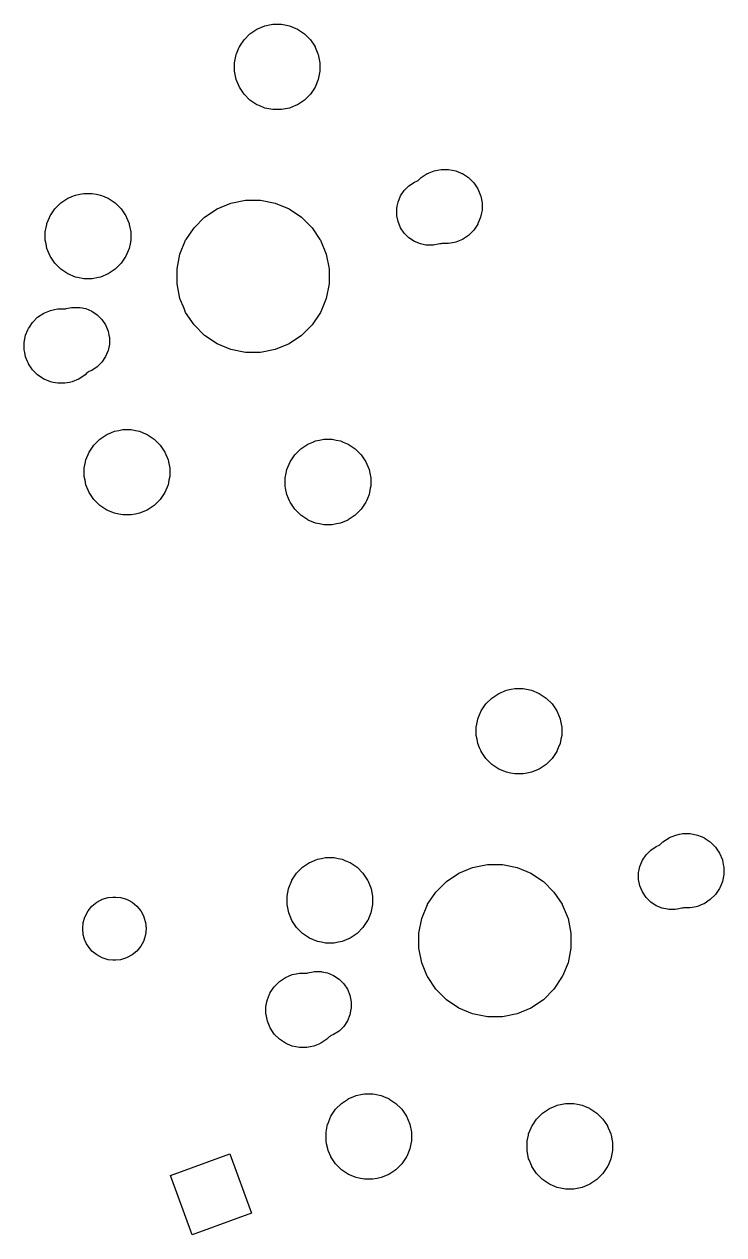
# Model space of a CAD drawing. Extents: x 74 to 361, y -185 to -87.
# Drawn here: x 341.84 to 360.69, y -159.6 to -126.98 of the extents above; entities that cross this region are included whole.
import ezdxf

# ---------------------------------------------------------------- set-up
doc = ezdxf.new("R2010")
doc.units = 0
doc.header["$MEASUREMENT"] = 0
doc.layers.add('BLACK', color=7, linetype='CONTINUOUS')

msp = doc.modelspace()

# ---------------------------------------------------------------- linework, layer by layer
at = {"layer": 'BLACK', "linetype": 'CONTINUOUS'}
for p, q in [((347.921, -127.238), (348.11, -127.112)), ((348.11, -127.112), (348.319, -127.025)), ((348.319, -127.025), (348.448, -126.999)), ((348.448, -126.999), (348.542, -126.981)), ((348.542, -126.981), (348.769, -126.981)), ((348.769, -126.981), (348.862, -126.999)), ((348.862, -126.999), (348.991, -127.025)), ((348.991, -127.025), (349.2, -127.112)), ((349.2, -127.112), (349.389, -127.238)), ((347.635, -127.587), (347.663, -127.546)), ((347.663, -127.546), (347.761, -127.398)), ((347.761, -127.398), (347.921, -127.238)), ((349.389, -127.238), (349.549, -127.398)), ((349.549, -127.398), (349.648, -127.546)), ((349.648, -127.546), (349.675, -127.587)), ((347.512, -127.981), (347.548, -127.796)), ((347.548, -127.796), (347.556, -127.778)), ((347.556, -127.778), (347.631, -127.596)), ((347.631, -127.596), (347.635, -127.587)), ((349.675, -127.587), (349.679, -127.596)), ((349.679, -127.596), (349.754, -127.778)), ((349.754, -127.778), (349.762, -127.796)), ((349.762, -127.796), (349.799, -127.981)), ((347.504, -128.018), (347.512, -127.981)), ((347.504, -128.245), (347.504, -128.018)), ((349.799, -127.981), (349.806, -128.018)), ((349.806, -128.018), (349.806, -128.245)), ((347.548, -128.468), (347.504, -128.245)), ((347.635, -128.677), (347.548, -128.468)), ((349.762, -128.468), (349.675, -128.677)), ((349.806, -128.245), (349.762, -128.468)), ((347.761, -128.866), (347.635, -128.677)), ((349.675, -128.677), (349.549, -128.866)), ((347.921, -129.026), (347.761, -128.866)), ((348.11, -129.152), (347.921, -129.026)), ((348.166, -129.175), (348.11, -129.152)), ((348.11, -129.152), (348.11, -129.152)), ((348.11, -129.152), (348.11, -129.152)), ((348.319, -129.239), (348.166, -129.175)), ((349.145, -129.175), (348.991, -129.239)), ((349.2, -129.152), (349.145, -129.175)), ((349.389, -129.026), (349.2, -129.152)), ((349.2, -129.152), (349.2, -129.152)), ((349.2, -129.152), (349.2, -129.152)), ((349.549, -128.866), (349.389, -129.026)), ((348.431, -129.261), (348.319, -129.239)), ((348.542, -129.283), (348.431, -129.261)), ((348.769, -129.283), (348.542, -129.283)), ((348.88, -129.261), (348.769, -129.283)), ((348.991, -129.239), (348.88, -129.261)), ((352.474, -131.178), (352.536, -131.116)), ((352.536, -131.116), (352.7, -131.006)), ((352.7, -131.006), (352.714, -131)), ((352.714, -131), (352.753, -130.984)), ((352.753, -130.984), (352.882, -130.931)), ((352.882, -130.931), (352.979, -130.911)), ((352.979, -130.911), (353.076, -130.892)), ((353.076, -130.892), (353.273, -130.892)), ((353.273, -130.892), (353.369, -130.911)), ((353.369, -130.911), (353.466, -130.931)), ((353.466, -130.931), (353.595, -130.984)), ((353.595, -130.984), (353.634, -131)), ((353.634, -131), (353.648, -131.006)), ((353.648, -131.006), (353.812, -131.116)), ((353.812, -131.116), (353.952, -131.255)), ((351.981, -131.61), (352.08, -131.462)), ((352.08, -131.462), (352.205, -131.337)), ((352.205, -131.337), (352.353, -131.238)), ((352.353, -131.238), (352.433, -131.205)), ((352.433, -131.205), (352.455, -131.193)), ((352.455, -131.193), (352.474, -131.178)), ((353.952, -131.255), (354.061, -131.419)), ((354.061, -131.419), (354.137, -131.601)), ((342.663, -131.957), (342.823, -131.796)), ((342.823, -131.796), (343.012, -131.671)), ((343.012, -131.671), (343.02, -131.667)), ((343.02, -131.667), (343.119, -131.626)), ((343.119, -131.626), (343.221, -131.584)), ((343.221, -131.584), (343.332, -131.562)), ((343.332, -131.562), (343.444, -131.54)), ((343.444, -131.54), (343.67, -131.54)), ((343.67, -131.54), (343.781, -131.562)), ((343.781, -131.562), (343.893, -131.584)), ((343.893, -131.584), (343.995, -131.626)), ((343.995, -131.626), (344.094, -131.667)), ((344.094, -131.667), (344.102, -131.671)), ((344.102, -131.671), (344.291, -131.796)), ((344.291, -131.796), (344.451, -131.957)), ((347.408, -131.802), (347.804, -131.723)), ((347.804, -131.723), (348.208, -131.723)), ((348.208, -131.723), (348.604, -131.802)), ((351.892, -131.881), (351.913, -131.774)), ((351.913, -131.774), (351.981, -131.61)), ((354.137, -131.601), (354.139, -131.614)), ((354.139, -131.614), (354.175, -131.795)), ((354.175, -131.795), (354.175, -131.992)), ((342.537, -132.145), (342.663, -131.957)), ((344.451, -131.957), (344.577, -132.145)), ((346.698, -132.181), (347.034, -131.957)), ((347.034, -131.957), (347.408, -131.802)), ((347.034, -131.957), (347.034, -131.957)), ((348.604, -131.802), (348.977, -131.957)), ((348.977, -131.957), (348.977, -131.957)), ((348.977, -131.957), (349.313, -132.181)), ((351.878, -131.948), (351.892, -131.881)), ((351.878, -132.126), (351.878, -131.948)), ((354.16, -132.068), (354.137, -132.185)), ((354.175, -131.992), (354.16, -132.068)), ((342.406, -132.577), (342.446, -132.377)), ((342.446, -132.377), (342.45, -132.355)), ((342.45, -132.355), (342.518, -132.19)), ((342.518, -132.19), (342.537, -132.145)), ((342.537, -132.145), (342.537, -132.145)), ((344.577, -132.145), (344.577, -132.145)), ((344.577, -132.145), (344.596, -132.19)), ((344.596, -132.19), (344.664, -132.355)), ((344.664, -132.355), (344.668, -132.377)), ((344.668, -132.377), (344.708, -132.577)), ((346.413, -132.467), (346.698, -132.181)), ((349.313, -132.181), (349.599, -132.467)), ((351.882, -132.141), (351.878, -132.126)), ((351.913, -132.3), (351.882, -132.141)), ((351.981, -132.464), (351.913, -132.3)), ((354.061, -132.367), (353.952, -132.531)), ((354.066, -132.355), (354.061, -132.367)), ((354.1, -132.273), (354.066, -132.355)), ((354.137, -132.185), (354.1, -132.273)), ((342.406, -132.804), (342.406, -132.577)), ((344.708, -132.577), (344.708, -132.804)), ((346.203, -132.78), (346.413, -132.467)), ((349.599, -132.467), (349.808, -132.78)), ((352.08, -132.611), (351.981, -132.464)), ((352.205, -132.737), (352.08, -132.611)), ((352.353, -132.835), (352.205, -132.737)), ((353.812, -132.671), (353.648, -132.78)), ((353.952, -132.531), (353.812, -132.671)), ((342.425, -132.898), (342.406, -132.804)), ((342.45, -133.026), (342.425, -132.898)), ((342.537, -133.236), (342.45, -133.026)), ((344.664, -133.026), (344.577, -133.236)), ((344.689, -132.898), (344.664, -133.026)), ((344.708, -132.804), (344.689, -132.898)), ((346.034, -133.176), (346.188, -132.803)), ((346.188, -132.803), (346.203, -132.78)), ((349.808, -132.78), (349.823, -132.803)), ((349.823, -132.803), (349.978, -133.176)), ((352.517, -132.903), (352.353, -132.835)), ((352.661, -132.932), (352.517, -132.903)), ((352.691, -132.938), (352.661, -132.932)), ((352.868, -132.938), (352.691, -132.938)), ((352.906, -132.93), (352.868, -132.938)), ((353.042, -132.903), (352.906, -132.93)), ((353.044, -132.903), (353.042, -132.903)), ((353.042, -132.903), (353.042, -132.903)), ((353.065, -132.897), (353.044, -132.903)), ((353.089, -132.894), (353.065, -132.897)), ((353.273, -132.894), (353.089, -132.894)), ((353.433, -132.862), (353.273, -132.894)), ((353.466, -132.856), (353.433, -132.862)), ((353.648, -132.78), (353.466, -132.856)), ((342.663, -133.424), (342.537, -133.236)), ((342.823, -133.585), (342.663, -133.424)), ((344.451, -133.424), (344.291, -133.585)), ((344.577, -133.236), (344.451, -133.424)), ((345.955, -133.572), (346.034, -133.176)), ((349.978, -133.176), (350.057, -133.572)), ((343.012, -133.711), (342.823, -133.585)), ((343.221, -133.797), (343.012, -133.711)), ((344.102, -133.711), (343.893, -133.797)), ((344.291, -133.585), (344.102, -133.711)), ((345.955, -133.976), (345.955, -133.572)), ((350.057, -133.572), (350.057, -133.976)), ((343.274, -133.808), (343.221, -133.797)), ((343.444, -133.842), (343.274, -133.808)), ((343.67, -133.842), (343.444, -133.842)), ((343.84, -133.808), (343.67, -133.842)), ((343.893, -133.797), (343.84, -133.808)), ((346.034, -134.372), (345.955, -133.976)), ((350.057, -133.976), (349.978, -134.372)), ((346.147, -134.645), (346.034, -134.372)), ((349.978, -134.372), (349.865, -134.645)), ((342.364, -134.768), (342.453, -134.731)), ((342.453, -134.731), (342.546, -134.693)), ((342.546, -134.693), (342.652, -134.672)), ((342.652, -134.672), (342.739, -134.654)), ((342.739, -134.654), (342.923, -134.654)), ((342.923, -134.654), (342.947, -134.652)), ((342.947, -134.652), (342.968, -134.646)), ((342.968, -134.646), (342.969, -134.645)), ((342.969, -134.645), (343.108, -134.618)), ((342.969, -134.645), (342.969, -134.645)), ((343.108, -134.618), (343.143, -134.611)), ((343.143, -134.611), (343.321, -134.611)), ((343.321, -134.611), (343.346, -134.616)), ((343.346, -134.616), (343.495, -134.645)), ((343.495, -134.645), (343.659, -134.713)), ((343.659, -134.713), (343.807, -134.812)), ((346.188, -134.746), (346.147, -134.645)), ((349.865, -134.645), (349.823, -134.746)), ((341.977, -135.142), (342.06, -135.017)), ((342.06, -135.017), (342.199, -134.878)), ((342.199, -134.878), (342.363, -134.768)), ((342.363, -134.768), (342.364, -134.768)), ((343.807, -134.812), (343.932, -134.937)), ((343.932, -134.937), (344.031, -135.085)), ((346.413, -135.082), (346.188, -134.746)), ((349.823, -134.746), (349.599, -135.082)), ((341.837, -135.557), (341.875, -135.363)), ((341.875, -135.363), (341.876, -135.361)), ((341.876, -135.361), (341.937, -135.214)), ((341.937, -135.214), (341.95, -135.181)), ((341.95, -135.181), (341.977, -135.142)), ((344.031, -135.085), (344.099, -135.249)), ((344.099, -135.249), (344.121, -135.363)), ((344.121, -135.363), (344.133, -135.423)), ((346.698, -135.367), (346.413, -135.082)), ((347.034, -135.592), (346.698, -135.367)), ((349.313, -135.367), (348.977, -135.592)), ((349.599, -135.082), (349.313, -135.367)), ((341.837, -135.754), (341.837, -135.557)), ((344.132, -135.606), (344.099, -135.775)), ((344.133, -135.6), (344.132, -135.606)), ((344.133, -135.423), (344.133, -135.6)), ((347.408, -135.746), (347.034, -135.592)), ((347.034, -135.592), (347.034, -135.592)), ((347.034, -135.592), (347.034, -135.592)), ((348.977, -135.592), (348.604, -135.746)), ((348.977, -135.592), (348.977, -135.592)), ((348.977, -135.592), (348.977, -135.592)), ((341.852, -135.83), (341.837, -135.754)), ((341.875, -135.947), (341.852, -135.83)), ((341.926, -136.07), (341.875, -135.947)), ((344.031, -135.938), (343.932, -136.086)), ((344.099, -135.775), (344.031, -135.938)), ((347.804, -135.825), (347.408, -135.746)), ((348.208, -135.825), (347.804, -135.825)), ((348.604, -135.746), (348.208, -135.825)), ((341.949, -136.126), (341.926, -136.07)), ((341.95, -136.129), (341.949, -136.126)), ((342.06, -136.293), (341.95, -136.129)), ((342.199, -136.433), (342.06, -136.293)), ((343.557, -136.355), (343.538, -136.371)), ((343.578, -136.344), (343.557, -136.355)), ((343.659, -136.31), (343.578, -136.344)), ((343.807, -136.212), (343.659, -136.31)), ((343.932, -136.086), (343.807, -136.212)), ((342.363, -136.542), (342.199, -136.433)), ((342.379, -136.549), (342.363, -136.542)), ((342.363, -136.542), (342.363, -136.542)), ((342.363, -136.542), (342.363, -136.542)), ((342.546, -136.618), (342.379, -136.549)), ((342.615, -136.632), (342.546, -136.618)), ((342.739, -136.656), (342.615, -136.632)), ((342.936, -136.656), (342.739, -136.656)), ((343.06, -136.632), (342.936, -136.656)), ((343.13, -136.618), (343.06, -136.632)), ((343.296, -136.549), (343.13, -136.618)), ((343.312, -136.542), (343.296, -136.549)), ((343.476, -136.433), (343.312, -136.542)), ((343.312, -136.542), (343.312, -136.542)), ((343.312, -136.542), (343.312, -136.542)), ((343.538, -136.371), (343.476, -136.433)), ((344.064, -138.034), (344.171, -137.99)), ((344.171, -137.99), (344.271, -137.948)), ((344.271, -137.948), (344.383, -137.926)), ((344.383, -137.926), (344.494, -137.904)), ((344.494, -137.904), (344.72, -137.904)), ((344.72, -137.904), (344.832, -137.926)), ((344.832, -137.926), (344.943, -137.948)), ((344.943, -137.948), (345.043, -137.99)), ((345.043, -137.99), (345.15, -138.034)), ((343.587, -138.51), (343.713, -138.321)), ((343.713, -138.321), (343.873, -138.161)), ((343.873, -138.161), (344.062, -138.035)), ((344.062, -138.035), (344.064, -138.034)), ((345.15, -138.034), (345.152, -138.035)), ((345.152, -138.035), (345.341, -138.161)), ((345.341, -138.161), (345.501, -138.321)), ((345.501, -138.321), (345.627, -138.51)), ((349.29, -138.424), (349.479, -138.298)), ((349.479, -138.298), (349.612, -138.243)), ((349.479, -138.298), (349.479, -138.298)), ((349.612, -138.243), (349.688, -138.212)), ((349.688, -138.212), (349.799, -138.19)), ((349.799, -138.19), (349.91, -138.167)), ((349.91, -138.167), (350.137, -138.167)), ((350.137, -138.167), (350.248, -138.19)), ((350.248, -138.19), (350.359, -138.212)), ((350.359, -138.212), (350.436, -138.243)), ((350.436, -138.243), (350.569, -138.298)), ((350.569, -138.298), (350.569, -138.298)), ((350.569, -138.298), (350.757, -138.424)), ((343.5, -138.719), (343.587, -138.51)), ((345.627, -138.51), (345.714, -138.719)), ((349.004, -138.773), (349.13, -138.585)), ((349.13, -138.585), (349.29, -138.424)), ((350.757, -138.424), (350.918, -138.585)), ((350.918, -138.585), (351.044, -138.773)), ((343.456, -138.942), (343.49, -138.773)), ((343.456, -139.169), (343.456, -138.942)), ((343.49, -138.773), (343.5, -138.719)), ((345.714, -138.719), (345.725, -138.773)), ((345.725, -138.773), (345.758, -138.942)), ((345.758, -138.942), (345.758, -139.169)), ((348.917, -138.983), (349.004, -138.773)), ((351.044, -138.773), (351.131, -138.983)), ((343.476, -139.268), (343.456, -139.169)), ((343.5, -139.391), (343.476, -139.268)), ((345.738, -139.268), (345.714, -139.391)), ((345.758, -139.169), (345.738, -139.268)), ((348.873, -139.205), (348.898, -139.079)), ((348.873, -139.432), (348.873, -139.205)), ((348.898, -139.079), (348.917, -138.983)), ((351.131, -138.983), (351.15, -139.079)), ((351.15, -139.079), (351.175, -139.205)), ((351.175, -139.205), (351.175, -139.432)), ((343.587, -139.6), (343.5, -139.391)), ((343.713, -139.789), (343.587, -139.6)), ((345.627, -139.6), (345.501, -139.789)), ((345.714, -139.391), (345.627, -139.6)), ((348.883, -139.485), (348.873, -139.432)), ((348.917, -139.654), (348.883, -139.485)), ((351.164, -139.485), (351.131, -139.654)), ((351.175, -139.432), (351.164, -139.485)), ((343.873, -139.949), (343.713, -139.789)), ((344.062, -140.075), (343.873, -139.949)), ((345.341, -139.949), (345.152, -140.075)), ((345.501, -139.789), (345.341, -139.949)), ((348.962, -139.762), (348.917, -139.654)), ((348.989, -139.827), (348.962, -139.762)), ((349.004, -139.864), (348.989, -139.827)), ((349.13, -140.052), (349.004, -139.864)), ((351.044, -139.864), (350.918, -140.052)), ((351.059, -139.827), (351.044, -139.864)), ((351.086, -139.762), (351.059, -139.827)), ((351.131, -139.654), (351.086, -139.762)), ((344.271, -140.162), (344.062, -140.075)), ((344.383, -140.184), (344.271, -140.162)), ((344.494, -140.206), (344.383, -140.184)), ((344.72, -140.206), (344.494, -140.206)), ((344.832, -140.184), (344.72, -140.206)), ((344.943, -140.162), (344.832, -140.184)), ((345.152, -140.075), (344.943, -140.162)), ((349.29, -140.212), (349.13, -140.052)), ((349.479, -140.338), (349.29, -140.212)), ((350.757, -140.212), (350.569, -140.338)), ((350.918, -140.052), (350.757, -140.212)), ((349.492, -140.344), (349.479, -140.338)), ((349.479, -140.338), (349.479, -140.338)), ((349.479, -140.338), (349.479, -140.338)), ((349.688, -140.425), (349.492, -140.344)), ((349.799, -140.447), (349.688, -140.425)), ((349.91, -140.469), (349.799, -140.447)), ((350.137, -140.469), (349.91, -140.469)), ((350.249, -140.447), (350.137, -140.469)), ((350.359, -140.425), (350.249, -140.447)), ((350.556, -140.344), (350.359, -140.425)), ((350.569, -140.338), (350.556, -140.344)), ((350.569, -140.338), (350.569, -140.338)), ((350.569, -140.338), (350.569, -140.338)), ((354.277, -145.299), (354.437, -145.139)), ((354.437, -145.139), (354.625, -145.013)), ((354.625, -145.013), (354.835, -144.926)), ((354.835, -144.926), (354.964, -144.901)), ((354.964, -144.901), (355.057, -144.882)), ((355.057, -144.882), (355.284, -144.882)), ((355.284, -144.882), (355.378, -144.901)), ((355.378, -144.901), (355.506, -144.926)), ((355.506, -144.926), (355.716, -145.013)), ((355.716, -145.013), (355.904, -145.139)), ((355.904, -145.139), (356.065, -145.299)), ((354.064, -145.697), (354.151, -145.488)), ((354.151, -145.488), (354.277, -145.299)), ((356.065, -145.299), (356.191, -145.488)), ((356.191, -145.488), (356.277, -145.697)), ((354.02, -145.92), (354.05, -145.767)), ((354.05, -145.767), (354.064, -145.697)), ((356.277, -145.697), (356.291, -145.767)), ((356.291, -145.767), (356.322, -145.92)), ((354.02, -146.146), (354.02, -145.92)), ((354.041, -146.251), (354.02, -146.146)), ((356.322, -146.146), (356.301, -146.251)), ((356.322, -145.92), (356.322, -146.146)), ((354.064, -146.369), (354.041, -146.251)), ((354.111, -146.482), (354.064, -146.369)), ((356.277, -146.369), (356.23, -146.482)), ((356.301, -146.251), (356.277, -146.369)), ((354.148, -146.572), (354.111, -146.482)), ((354.151, -146.578), (354.148, -146.572)), ((354.277, -146.767), (354.151, -146.578)), ((354.437, -146.927), (354.277, -146.767)), ((356.065, -146.767), (355.904, -146.927)), ((356.191, -146.578), (356.065, -146.767)), ((356.193, -146.572), (356.191, -146.578)), ((356.23, -146.482), (356.193, -146.572)), ((354.625, -147.053), (354.437, -146.927)), ((354.835, -147.14), (354.625, -147.053)), ((355.716, -147.053), (355.506, -147.14)), ((355.904, -146.927), (355.716, -147.053)), ((354.946, -147.162), (354.835, -147.14)), ((355.057, -147.184), (354.946, -147.162)), ((355.284, -147.184), (355.057, -147.184)), ((355.395, -147.162), (355.284, -147.184)), ((355.506, -147.14), (355.395, -147.162)), ((358.97, -149.095), (358.989, -149.079)), ((358.989, -149.079), (359.052, -149.017)), ((359.052, -149.017), (359.215, -148.907)), ((359.215, -148.907), (359.23, -148.901)), ((359.23, -148.901), (359.297, -148.874)), ((359.297, -148.874), (359.398, -148.832)), ((359.398, -148.832), (359.494, -148.812)), ((359.494, -148.812), (359.591, -148.793)), ((359.591, -148.793), (359.788, -148.793)), ((359.788, -148.793), (359.982, -148.832)), ((359.982, -148.832), (360.083, -148.874)), ((360.083, -148.874), (360.15, -148.901)), ((360.15, -148.901), (360.164, -148.907)), ((360.164, -148.907), (360.328, -149.017)), ((360.328, -149.017), (360.467, -149.156)), ((358.497, -149.511), (358.595, -149.364)), ((358.595, -149.364), (358.721, -149.238)), ((358.721, -149.238), (358.868, -149.139)), ((358.868, -149.139), (358.949, -149.106)), ((358.949, -149.106), (358.97, -149.095)), ((360.467, -149.156), (360.577, -149.32)), ((360.577, -149.32), (360.652, -149.502)), ((349.178, -149.858), (349.339, -149.698)), ((349.339, -149.698), (349.527, -149.572)), ((349.527, -149.572), (349.535, -149.568)), ((349.535, -149.568), (349.663, -149.515)), ((349.663, -149.515), (349.737, -149.485)), ((349.737, -149.485), (349.848, -149.463)), ((349.848, -149.463), (349.959, -149.441)), ((349.959, -149.441), (350.186, -149.441)), ((350.186, -149.441), (350.297, -149.463)), ((350.297, -149.463), (350.408, -149.485)), ((350.408, -149.485), (350.482, -149.515)), ((350.482, -149.515), (350.609, -149.568)), ((350.609, -149.568), (350.618, -149.572)), ((350.618, -149.572), (350.806, -149.698)), ((350.806, -149.698), (350.966, -149.858)), ((353.551, -149.857), (353.923, -149.703)), ((353.923, -149.703), (354.319, -149.624)), ((354.319, -149.624), (354.723, -149.624)), ((354.723, -149.624), (355.12, -149.703)), ((355.12, -149.703), (355.492, -149.857)), ((358.41, -149.767), (358.429, -149.675)), ((358.429, -149.675), (358.497, -149.511)), ((360.652, -149.502), (360.666, -149.572)), ((360.666, -149.572), (360.677, -149.629)), ((360.677, -149.629), (360.691, -149.696)), ((360.691, -149.696), (360.691, -149.893)), ((348.966, -150.256), (349.048, -150.056)), ((349.048, -150.056), (349.052, -150.046)), ((349.052, -150.046), (349.054, -150.045)), ((349.054, -150.045), (349.178, -149.858)), ((350.966, -149.858), (351.091, -150.045)), ((351.091, -150.045), (351.092, -150.046)), ((351.092, -150.046), (351.096, -150.056)), ((351.096, -150.056), (351.179, -150.256)), ((353.214, -150.082), (353.55, -149.858)), ((353.55, -149.858), (353.551, -149.857)), ((355.492, -149.857), (355.493, -149.858)), ((355.493, -149.858), (355.829, -150.082)), ((358.394, -149.849), (358.396, -149.839)), ((358.394, -150.027), (358.394, -149.849)), ((358.429, -150.201), (358.394, -150.027)), ((358.396, -149.839), (358.41, -149.767)), ((360.691, -149.893), (360.652, -150.086)), ((348.921, -150.478), (348.961, -150.278)), ((348.961, -150.278), (348.966, -150.256)), ((351.179, -150.256), (351.184, -150.278)), ((351.184, -150.278), (351.223, -150.478)), ((352.708, -150.698), (352.928, -150.368)), ((352.928, -150.368), (353.214, -150.082)), ((355.829, -150.082), (356.114, -150.368)), ((356.114, -150.368), (356.335, -150.698)), ((358.497, -150.365), (358.429, -150.201)), ((358.595, -150.512), (358.497, -150.365)), ((360.577, -150.268), (360.467, -150.432)), ((360.582, -150.256), (360.577, -150.268)), ((360.616, -150.174), (360.582, -150.256)), ((360.652, -150.086), (360.616, -150.174)), ((343.663, -150.748), (343.793, -150.642)), ((343.793, -150.642), (343.907, -150.581)), ((343.907, -150.581), (343.94, -150.563)), ((343.94, -150.563), (344.101, -150.514)), ((344.101, -150.514), (344.226, -150.502)), ((344.226, -150.502), (344.309, -150.502)), ((344.309, -150.502), (344.434, -150.514)), ((344.434, -150.514), (344.595, -150.563)), ((344.595, -150.563), (344.629, -150.581)), ((344.629, -150.581), (344.743, -150.642)), ((344.743, -150.642), (344.872, -150.748)), ((348.921, -150.705), (348.921, -150.478)), ((348.93, -150.748), (348.921, -150.705)), ((351.223, -150.705), (351.215, -150.748)), ((351.223, -150.478), (351.223, -150.705)), ((352.549, -151.077), (352.704, -150.704)), ((352.704, -150.704), (352.708, -150.698)), ((356.335, -150.698), (356.339, -150.704)), ((356.339, -150.704), (356.494, -151.077)), ((358.721, -150.638), (358.595, -150.512)), ((358.868, -150.736), (358.721, -150.638)), ((360.124, -150.698), (359.982, -150.757)), ((360.164, -150.681), (360.124, -150.698)), ((360.328, -150.572), (360.164, -150.681)), ((360.164, -150.681), (360.164, -150.681)), ((360.164, -150.681), (360.164, -150.681)), ((360.467, -150.432), (360.328, -150.572)), ((343.429, -151.186), (343.472, -151.044)), ((343.472, -151.044), (343.478, -151.026)), ((343.478, -151.026), (343.557, -150.878)), ((343.478, -151.026), (343.478, -151.026)), ((343.557, -150.878), (343.663, -150.748)), ((343.557, -150.878), (343.557, -150.878)), ((344.872, -150.748), (344.979, -150.878)), ((344.979, -150.878), (344.979, -150.878)), ((344.979, -150.878), (345.058, -151.026)), ((345.058, -151.026), (345.058, -151.026)), ((345.058, -151.026), (345.063, -151.044)), ((345.063, -151.044), (345.106, -151.186)), ((348.966, -150.927), (348.93, -150.748)), ((349.004, -151.021), (348.966, -150.927)), ((349.051, -151.133), (349.004, -151.021)), ((351.14, -151.021), (351.094, -151.133)), ((351.179, -150.927), (351.14, -151.021)), ((351.215, -150.748), (351.179, -150.927)), ((359.032, -150.804), (358.868, -150.736)), ((359.176, -150.833), (359.032, -150.804)), ((359.206, -150.839), (359.176, -150.833)), ((359.384, -150.839), (359.206, -150.839)), ((359.431, -150.829), (359.384, -150.839)), ((359.558, -150.804), (359.431, -150.829)), ((359.559, -150.804), (359.558, -150.804)), ((359.558, -150.804), (359.558, -150.804)), ((359.58, -150.798), (359.559, -150.804)), ((359.604, -150.795), (359.58, -150.798)), ((359.788, -150.795), (359.604, -150.795)), ((359.949, -150.763), (359.788, -150.795)), ((359.982, -150.757), (359.949, -150.763)), ((343.413, -151.353), (343.429, -151.186)), ((343.429, -151.52), (343.413, -151.353)), ((345.106, -151.186), (345.123, -151.353)), ((345.123, -151.353), (345.106, -151.52)), ((349.052, -151.137), (349.051, -151.133)), ((349.178, -151.325), (349.052, -151.137)), ((349.339, -151.486), (349.178, -151.325)), ((350.966, -151.325), (350.806, -151.486)), ((351.092, -151.137), (350.966, -151.325)), ((351.094, -151.133), (351.092, -151.137)), ((352.47, -151.473), (352.549, -151.077)), ((356.494, -151.077), (356.572, -151.473)), ((343.457, -151.612), (343.429, -151.52)), ((343.475, -151.672), (343.457, -151.612)), ((343.478, -151.68), (343.475, -151.672)), ((343.52, -151.759), (343.478, -151.68)), ((345.058, -151.68), (345.015, -151.759)), ((345.06, -151.672), (345.058, -151.68)), ((345.078, -151.612), (345.06, -151.672)), ((345.106, -151.52), (345.078, -151.612)), ((349.527, -151.612), (349.339, -151.486)), ((349.737, -151.698), (349.527, -151.612)), ((350.618, -151.612), (350.408, -151.698)), ((350.806, -151.486), (350.618, -151.612)), ((352.47, -151.877), (352.47, -151.473)), ((356.572, -151.473), (356.572, -151.877)), ((343.557, -151.828), (343.52, -151.759)), ((343.663, -151.958), (343.557, -151.828)), ((343.793, -152.064), (343.663, -151.958)), ((344.872, -151.958), (344.743, -152.064)), ((344.979, -151.828), (344.872, -151.958)), ((345.015, -151.759), (344.979, -151.828)), ((349.848, -151.721), (349.737, -151.698)), ((349.959, -151.743), (349.848, -151.721)), ((350.186, -151.743), (349.959, -151.743)), ((350.297, -151.721), (350.186, -151.743)), ((350.408, -151.698), (350.297, -151.721)), ((352.549, -152.274), (352.47, -151.877)), ((356.572, -151.877), (356.494, -152.274)), ((343.94, -152.143), (343.793, -152.064)), ((343.793, -152.064), (343.793, -152.064)), ((344.101, -152.192), (343.94, -152.143)), ((344.226, -152.204), (344.101, -152.192)), ((344.309, -152.204), (344.226, -152.204)), ((344.434, -152.192), (344.309, -152.204)), ((344.595, -152.143), (344.434, -152.192)), ((344.743, -152.064), (344.595, -152.143)), ((344.743, -152.064), (344.743, -152.064)), ((352.699, -152.636), (352.549, -152.274)), ((356.494, -152.274), (356.343, -152.636)), ((348.715, -152.779), (348.879, -152.669)), ((348.879, -152.669), (348.88, -152.669)), ((348.88, -152.669), (348.959, -152.636)), ((348.959, -152.636), (349.061, -152.594)), ((349.061, -152.594), (349.168, -152.573)), ((349.168, -152.573), (349.254, -152.555)), ((349.254, -152.555), (349.438, -152.555)), ((349.438, -152.555), (349.463, -152.553)), ((349.463, -152.553), (349.484, -152.547)), ((349.484, -152.547), (349.485, -152.546)), ((349.485, -152.546), (349.623, -152.519)), ((349.485, -152.546), (349.485, -152.546)), ((349.623, -152.519), (349.659, -152.512)), ((349.659, -152.512), (349.836, -152.512)), ((349.836, -152.512), (349.861, -152.517)), ((349.861, -152.517), (350.01, -152.546)), ((350.01, -152.546), (350.174, -152.614)), ((350.174, -152.614), (350.322, -152.713)), ((352.704, -152.647), (352.699, -152.636)), ((352.928, -152.983), (352.704, -152.647)), ((356.339, -152.647), (356.114, -152.983)), ((356.343, -152.636), (356.339, -152.647)), ((348.47, -153.076), (348.575, -152.918)), ((348.575, -152.918), (348.715, -152.779)), ((350.322, -152.713), (350.448, -152.838)), ((350.448, -152.838), (350.546, -152.986)), ((350.546, -152.986), (350.614, -153.15)), ((353.214, -153.268), (352.928, -152.983)), ((356.114, -152.983), (355.829, -153.268)), ((348.352, -153.458), (348.379, -153.324)), ((348.379, -153.324), (348.39, -153.265)), ((348.39, -153.265), (348.451, -153.119)), ((348.451, -153.119), (348.466, -153.082)), ((348.466, -153.082), (348.47, -153.076)), ((350.614, -153.15), (350.631, -153.237)), ((350.631, -153.237), (350.649, -153.324)), ((350.649, -153.324), (350.649, -153.502)), ((353.55, -153.493), (353.214, -153.268)), ((355.829, -153.268), (355.493, -153.493)), ((348.352, -153.655), (348.352, -153.458)), ((350.644, -153.523), (350.614, -153.676)), ((350.649, -153.502), (350.644, -153.523)), ((353.923, -153.648), (353.55, -153.493)), ((353.55, -153.493), (353.55, -153.493)), ((353.55, -153.493), (353.55, -153.493)), ((354.319, -153.726), (353.923, -153.648)), ((355.12, -153.648), (354.723, -153.726)), ((355.493, -153.493), (355.12, -153.648)), ((355.493, -153.493), (355.493, -153.493)), ((355.493, -153.493), (355.493, -153.493)), ((348.354, -153.665), (348.352, -153.655)), ((348.39, -153.848), (348.354, -153.665)), ((348.466, -154.031), (348.39, -153.848)), ((350.546, -153.84), (350.448, -153.987)), ((350.614, -153.676), (350.546, -153.84)), ((354.723, -153.726), (354.319, -153.726)), ((348.575, -154.195), (348.466, -154.031)), ((348.715, -154.334), (348.575, -154.195)), ((350.053, -154.272), (349.991, -154.334)), ((350.072, -154.256), (350.053, -154.272)), ((350.094, -154.245), (350.072, -154.256)), ((350.174, -154.211), (350.094, -154.245)), ((350.322, -154.113), (350.174, -154.211)), ((350.448, -153.987), (350.322, -154.113)), ((348.879, -154.444), (348.715, -154.334)), ((348.932, -154.466), (348.879, -154.444)), ((348.879, -154.444), (348.879, -154.444)), ((348.879, -154.444), (348.879, -154.444)), ((349.061, -154.519), (348.932, -154.466)), ((349.254, -154.557), (349.061, -154.519)), ((349.452, -154.557), (349.254, -154.557)), ((349.548, -154.538), (349.452, -154.557)), ((349.645, -154.519), (349.548, -154.538)), ((349.774, -154.466), (349.645, -154.519)), ((349.827, -154.444), (349.774, -154.466)), ((349.991, -154.334), (349.827, -154.444)), ((349.827, -154.444), (349.827, -154.444)), ((349.827, -154.444), (349.827, -154.444)), ((350.389, -156.062), (350.577, -155.936)), ((350.577, -155.936), (350.579, -155.935)), ((350.579, -155.935), (350.661, -155.902)), ((350.661, -155.902), (350.787, -155.85)), ((350.787, -155.85), (350.956, -155.816)), ((350.956, -155.816), (351.009, -155.805)), ((351.009, -155.805), (351.236, -155.805)), ((351.236, -155.805), (351.29, -155.816)), ((351.29, -155.816), (351.458, -155.85)), ((351.458, -155.85), (351.584, -155.902)), ((351.584, -155.902), (351.666, -155.935)), ((351.666, -155.935), (351.668, -155.936)), ((351.668, -155.936), (351.856, -156.062)), ((350.103, -156.411), (350.228, -156.223)), ((350.228, -156.223), (350.389, -156.062)), ((351.856, -156.062), (352.017, -156.223)), ((352.017, -156.223), (352.143, -156.411)), ((355.806, -156.326), (355.994, -156.2)), ((355.994, -156.2), (356.008, -156.194)), ((356.008, -156.194), (356.127, -156.144)), ((356.127, -156.144), (356.204, -156.113)), ((356.204, -156.113), (356.333, -156.087)), ((356.333, -156.087), (356.426, -156.069)), ((356.426, -156.069), (356.653, -156.069)), ((356.653, -156.069), (356.745, -156.087)), ((356.745, -156.087), (356.875, -156.113)), ((356.875, -156.113), (356.951, -156.144)), ((356.951, -156.144), (357.07, -156.194)), ((357.07, -156.194), (357.084, -156.2)), ((357.084, -156.2), (357.273, -156.326)), ((350.016, -156.621), (350.103, -156.411)), ((352.143, -156.411), (352.229, -156.621)), ((355.523, -156.668), (355.645, -156.486)), ((355.645, -156.486), (355.806, -156.326)), ((357.273, -156.326), (357.433, -156.486)), ((357.433, -156.486), (357.555, -156.668)), ((349.972, -156.843), (350.015, -156.627)), ((349.972, -157.07), (349.972, -156.843)), ((350.015, -156.627), (350.016, -156.621)), ((352.229, -156.621), (352.231, -156.627)), ((352.231, -156.627), (352.274, -156.843)), ((352.274, -156.843), (352.274, -157.07)), ((355.426, -156.919), (355.432, -156.884)), ((355.432, -156.884), (355.5, -156.721)), ((355.5, -156.721), (355.519, -156.674)), ((355.519, -156.674), (355.523, -156.668)), ((357.555, -156.668), (357.559, -156.674)), ((357.559, -156.674), (357.578, -156.721)), ((357.578, -156.721), (357.646, -156.884)), ((357.646, -156.884), (357.653, -156.919)), ((349.987, -157.15), (349.972, -157.07)), ((350.016, -157.292), (349.987, -157.15)), ((352.258, -157.15), (352.229, -157.292)), ((352.274, -157.07), (352.258, -157.15)), ((355.388, -157.106), (355.396, -157.069)), ((355.388, -157.333), (355.388, -157.106)), ((355.396, -157.069), (355.426, -156.919)), ((357.653, -156.919), (357.683, -157.069)), ((357.683, -157.069), (357.69, -157.106)), ((357.69, -157.106), (357.69, -157.333)), ((345.783, -158.005), (347.382, -157.423)), ((347.382, -157.423), (347.965, -159.022)), ((350.033, -157.333), (350.016, -157.292)), ((350.1, -157.495), (350.033, -157.333)), ((350.103, -157.502), (350.1, -157.495)), ((350.228, -157.69), (350.103, -157.502)), ((352.143, -157.502), (352.017, -157.69)), ((352.145, -157.495), (352.143, -157.502)), ((352.212, -157.333), (352.145, -157.495)), ((352.229, -157.292), (352.212, -157.333)), ((355.432, -157.555), (355.388, -157.333)), ((355.444, -157.582), (355.432, -157.555)), ((357.646, -157.555), (357.635, -157.582)), ((357.69, -157.333), (357.646, -157.555)), ((350.389, -157.85), (350.228, -157.69)), ((350.577, -157.976), (350.389, -157.85)), ((351.856, -157.85), (351.668, -157.976)), ((352.017, -157.69), (351.856, -157.85)), ((355.516, -157.758), (355.444, -157.582)), ((355.519, -157.765), (355.516, -157.758)), ((355.645, -157.953), (355.519, -157.765)), ((357.559, -157.765), (357.433, -157.953)), ((357.562, -157.758), (357.559, -157.765)), ((357.635, -157.582), (357.562, -157.758)), ((346.365, -159.604), (345.783, -158.005)), ((350.787, -158.063), (350.577, -157.976)), ((350.898, -158.085), (350.787, -158.063)), ((351.009, -158.107), (350.898, -158.085)), ((351.236, -158.107), (351.009, -158.107)), ((351.347, -158.085), (351.236, -158.107)), ((351.458, -158.063), (351.347, -158.085)), ((351.668, -157.976), (351.458, -158.063)), ((355.806, -158.114), (355.645, -157.953)), ((355.994, -158.24), (355.806, -158.114)), ((357.273, -158.114), (357.084, -158.24)), ((357.433, -157.953), (357.273, -158.114)), ((356.012, -158.247), (355.994, -158.24)), ((355.994, -158.24), (355.994, -158.24)), ((355.994, -158.24), (355.994, -158.24)), ((356.204, -158.326), (356.012, -158.247)), ((356.246, -158.335), (356.204, -158.326)), ((356.426, -158.371), (356.246, -158.335)), ((356.653, -158.371), (356.426, -158.371)), ((356.833, -158.335), (356.653, -158.371)), ((356.875, -158.326), (356.833, -158.335)), ((357.066, -158.247), (356.875, -158.326)), ((357.084, -158.24), (357.066, -158.247)), ((357.084, -158.24), (357.084, -158.24)), ((357.084, -158.24), (357.084, -158.24)), ((347.965, -159.022), (346.365, -159.604))]:
    msp.add_line(p, q, dxfattribs=at)

doc.saveas('drawing.dxf')
